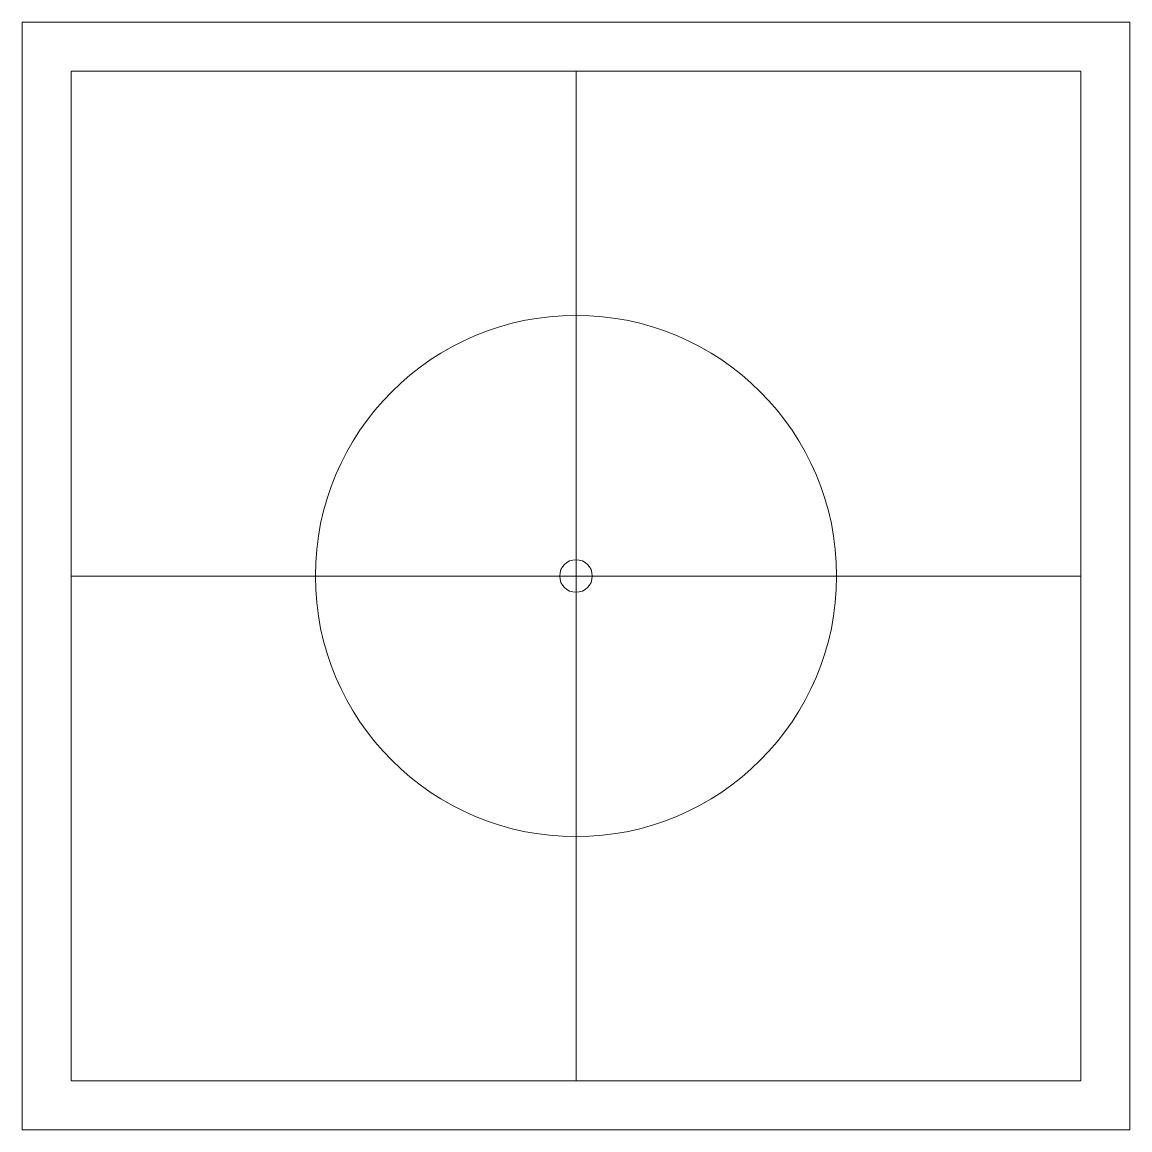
# Model space of a CAD drawing. Extents: x 0 to 8.5, y 0 to 8.5.
import ezdxf

# ---------------------------------------------------------------- set-up
doc = ezdxf.new("R2010")
doc.units = 0
doc.header["$MEASUREMENT"] = 0
doc.layers.add('holes', color=1, linetype='Continuous')
doc.layers.add('outline', color=3, linetype='Continuous')

msp = doc.modelspace()

# ---------------------------------------------------------------- linework, layer by layer
at = {"linetype": 'Continuous', "lineweight": 0, "flags": 128}
msp.add_lwpolyline([(0.375, 0.375), (8.125, 0.375), (8.125, 8.125), (0.375, 8.125)], close=True, dxfattribs=at)
for points in [[(4.25, 8.125), (4.25, 0.375)], [(0.375, 4.25), (8.125, 4.25)], [(4.25, 3.625), (4.25, 3.8622)]]:
    msp.add_lwpolyline(points, dxfattribs=at)
at = {"linetype": 'Continuous', "lineweight": 0}
msp.add_circle((4.25, 4.25), 2, dxfattribs=at)
at = {"layer": 'holes', "linetype": 'Continuous', "lineweight": 0}
msp.add_circle((4.25, 4.25), 0.125, dxfattribs=at)
at = {"layer": 'outline', "linetype": 'Continuous', "lineweight": 0, "flags": 128}
msp.add_lwpolyline([(0, 0), (8.5, 0), (8.5, 8.5), (0, 8.5)], close=True, dxfattribs=at)

doc.saveas('drawing.dxf')
